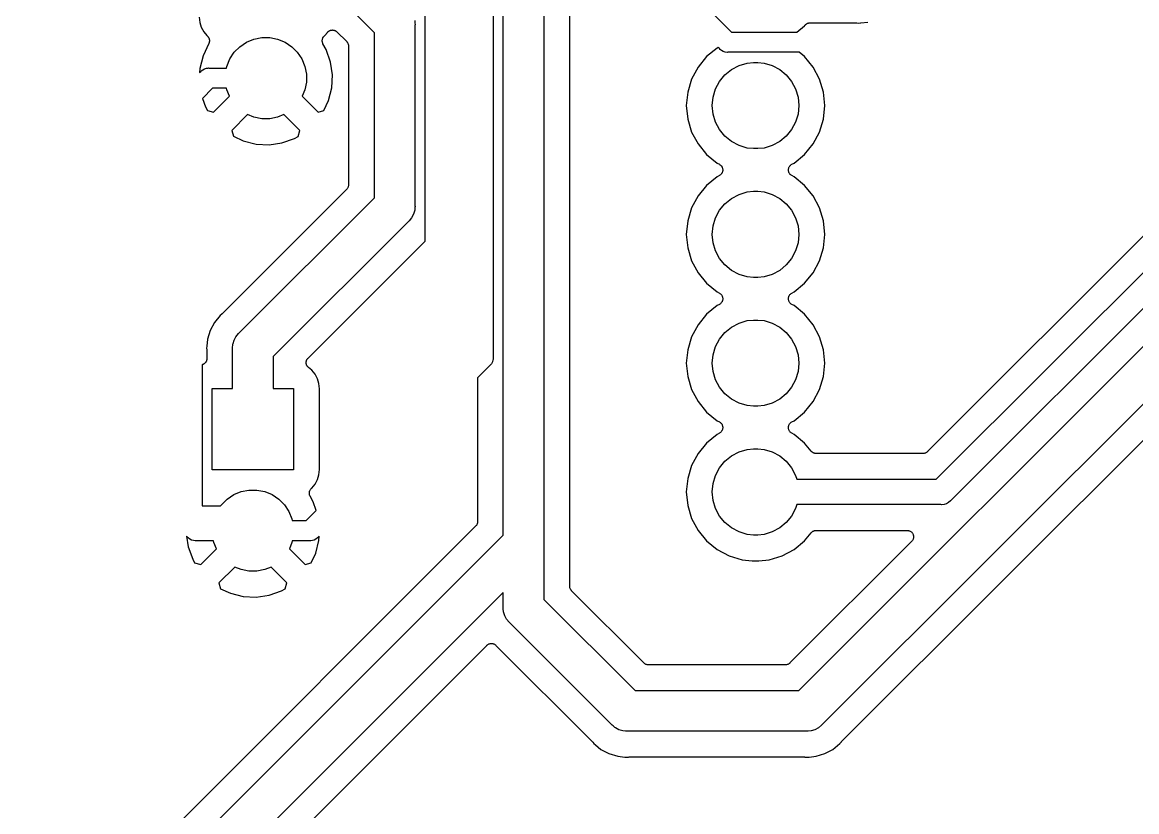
# Model space of a CAD drawing. Extents: x 77 to 164, y -183 to -59.
# Drawn here: x 108.74 to 130.7, y -118.07 to -102.5 of the extents above; entities that cross this region are included whole.
import ezdxf

# ---------------------------------------------------------------- set-up
doc = ezdxf.new("R2010")
doc.units = 0
doc.header["$MEASUREMENT"] = 0
doc.layers.add('BLACK', color=7, linetype='CONTINUOUS')

msp = doc.modelspace()

# ---------------------------------------------------------------- linework, layer by layer
at = {"layer": 'BLACK', "linetype": 'CONTINUOUS'}
for p, q in [((118.018, -95.7635), (118.018, -109.11)), ((118.218, -112.61), (118.218, -100.35)), ((119.018, -100.496), (119.018, -112.756)), ((119.526, -112.725), (119.526, -100.759)), ((116.678, -106.812), (116.678, -101.856)), ((115.678, -102.706), (114.972, -102)), ((122.14, -102.117), (122.713, -102.69)), ((112.227, -102.394), (112.237, -102.5)), ((112.237, -102.5), (112.266, -102.595)), ((116.472, -102.462), (116.477, -102.513)), ((116.477, -102.513), (116.48, -102.54)), ((116.48, -102.54), (116.478, -102.56)), ((116.478, -102.56), (116.478, -106.108)), ((124.155, -102.565), (124.163, -102.554)), ((124.163, -102.554), (124.165, -102.553)), ((124.165, -102.553), (124.169, -102.549)), ((124.169, -102.549), (124.172, -102.545)), ((124.172, -102.545), (124.177, -102.541)), ((124.177, -102.541), (124.182, -102.536)), ((124.182, -102.536), (124.187, -102.533)), ((124.187, -102.533), (124.191, -102.529)), ((124.191, -102.529), (124.197, -102.526)), ((124.197, -102.526), (124.203, -102.522)), ((124.203, -102.522), (124.208, -102.52)), ((124.208, -102.52), (124.213, -102.518)), ((124.213, -102.518), (124.22, -102.516)), ((124.22, -102.516), (124.226, -102.513)), ((124.226, -102.513), (124.232, -102.512)), ((124.232, -102.512), (124.237, -102.51)), ((124.237, -102.51), (124.244, -102.51)), ((124.244, -102.51), (124.251, -102.508)), ((124.251, -102.508), (124.256, -102.509)), ((124.256, -102.509), (124.262, -102.508)), ((124.262, -102.508), (125.171, -102.508)), ((125.171, -102.508), (125.173, -102.508)), ((125.173, -102.508), (125.178, -102.509)), ((125.178, -102.509), (125.184, -102.509)), ((125.184, -102.509), (125.222, -102.512)), ((125.222, -102.512), (125.26, -102.509)), ((125.26, -102.509), (125.261, -102.509)), ((125.261, -102.509), (125.4, -102.495)), ((112.266, -102.595), (112.314, -102.684)), ((112.314, -102.684), (112.377, -102.761)), ((112.377, -102.761), (112.38, -102.764)), ((112.38, -102.764), (112.382, -102.765)), ((112.382, -102.765), (112.388, -102.771)), ((112.388, -102.771), (112.394, -102.777)), ((112.394, -102.777), (112.396, -102.78)), ((114.679, -102.78), (114.687, -102.772)), ((114.687, -102.772), (114.696, -102.764)), ((114.696, -102.764), (114.699, -102.761)), ((114.699, -102.761), (114.752, -102.696)), ((114.752, -102.696), (114.754, -102.694)), ((114.754, -102.694), (114.758, -102.69)), ((114.758, -102.69), (114.761, -102.686)), ((114.761, -102.686), (114.767, -102.682)), ((114.767, -102.682), (114.771, -102.677)), ((114.771, -102.677), (114.776, -102.674)), ((114.776, -102.674), (114.781, -102.67)), ((114.781, -102.67), (114.787, -102.667)), ((114.787, -102.667), (114.792, -102.664)), ((114.792, -102.664), (114.798, -102.661)), ((114.798, -102.661), (114.803, -102.659)), ((114.803, -102.659), (114.809, -102.657)), ((114.809, -102.657), (114.815, -102.654)), ((114.815, -102.654), (114.821, -102.653)), ((114.821, -102.653), (114.826, -102.652)), ((114.826, -102.652), (114.833, -102.651)), ((114.833, -102.651), (114.839, -102.65)), ((114.839, -102.65), (114.845, -102.65)), ((114.845, -102.65), (114.851, -102.649)), ((114.851, -102.649), (114.858, -102.65)), ((114.858, -102.65), (114.864, -102.65)), ((114.864, -102.65), (114.87, -102.651)), ((114.87, -102.651), (114.876, -102.652)), ((114.876, -102.652), (114.882, -102.654)), ((114.882, -102.654), (114.889, -102.655)), ((114.889, -102.655), (114.894, -102.657)), ((114.894, -102.657), (114.899, -102.659)), ((114.899, -102.659), (114.905, -102.662)), ((114.905, -102.662), (114.911, -102.665)), ((114.911, -102.665), (114.916, -102.668)), ((114.916, -102.668), (114.921, -102.671)), ((114.921, -102.671), (114.926, -102.675)), ((114.926, -102.675), (114.932, -102.679)), ((114.932, -102.679), (114.936, -102.683)), ((114.936, -102.683), (114.94, -102.687)), ((114.94, -102.687), (115.133, -102.879)), ((115.678, -105.962), (115.678, -102.706)), ((122.713, -102.69), (124.002, -102.69)), ((124.002, -102.69), (124.155, -102.565)), ((112.415, -102.916), (112.301, -103.157)), ((112.396, -102.78), (112.399, -102.783)), ((112.399, -102.783), (112.404, -102.79)), ((112.404, -102.79), (112.409, -102.797)), ((112.409, -102.797), (112.411, -102.8)), ((112.411, -102.8), (112.412, -102.803)), ((112.412, -102.803), (112.416, -102.811)), ((112.418, -102.908), (112.415, -102.916)), ((112.416, -102.811), (112.419, -102.819)), ((112.421, -102.9), (112.418, -102.908)), ((112.419, -102.819), (112.42, -102.823)), ((112.42, -102.823), (112.422, -102.826)), ((112.422, -102.896), (112.421, -102.9)), ((112.422, -102.826), (112.423, -102.835)), ((112.423, -102.893), (112.422, -102.896)), ((112.423, -102.835), (112.425, -102.844)), ((112.424, -102.884), (112.423, -102.893)), ((112.426, -102.875), (112.424, -102.884)), ((112.425, -102.844), (112.426, -102.847)), ((112.426, -102.847), (112.426, -102.851)), ((112.426, -102.851), (112.426, -102.859)), ((112.426, -102.859), (112.427, -102.868)), ((112.427, -102.868), (112.426, -102.872)), ((112.426, -102.872), (112.426, -102.875)), ((112.917, -103.09), (113.028, -102.979)), ((113.028, -102.979), (113.159, -102.891)), ((113.159, -102.891), (113.305, -102.831)), ((113.305, -102.831), (113.459, -102.8)), ((113.459, -102.8), (113.617, -102.8)), ((113.617, -102.8), (113.771, -102.831)), ((113.771, -102.831), (113.917, -102.891)), ((113.917, -102.891), (114.048, -102.979)), ((114.048, -102.979), (114.159, -103.09)), ((114.65, -102.848), (114.653, -102.836)), ((114.65, -102.849), (114.65, -102.848)), ((114.65, -102.848), (114.65, -102.848)), ((114.65, -102.861), (114.65, -102.849)), ((114.65, -102.873), (114.65, -102.861)), ((114.65, -102.874), (114.65, -102.873)), ((114.65, -102.873), (114.65, -102.873)), ((114.652, -102.885), (114.65, -102.874)), ((114.654, -102.897), (114.652, -102.885)), ((114.653, -102.836), (114.655, -102.825)), ((114.655, -102.897), (114.654, -102.897)), ((114.655, -102.824), (114.66, -102.813)), ((114.655, -102.825), (114.655, -102.824)), ((114.655, -102.824), (114.655, -102.824)), ((114.655, -102.898), (114.655, -102.897)), ((114.659, -102.909), (114.655, -102.898)), ((114.664, -102.92), (114.659, -102.909)), ((114.66, -102.813), (114.664, -102.802)), ((114.664, -102.802), (114.665, -102.801)), ((114.664, -102.921), (114.664, -102.92)), ((114.664, -102.922), (114.664, -102.921)), ((114.664, -102.921), (114.664, -102.921)), ((114.664, -102.921), (114.664, -102.921)), ((114.725, -103.035), (114.664, -102.922)), ((114.665, -102.801), (114.672, -102.791)), ((114.665, -102.801), (114.665, -102.801)), ((114.672, -102.791), (114.678, -102.781)), ((114.678, -102.781), (114.679, -102.781)), ((114.679, -102.781), (114.679, -102.78)), ((115.133, -102.879), (115.133, -102.879)), ((115.133, -102.879), (115.133, -102.879)), ((115.133, -102.879), (115.133, -102.879)), ((115.133, -102.879), (115.134, -102.88)), ((115.134, -102.88), (115.141, -102.889)), ((115.141, -102.889), (115.149, -102.898)), ((115.149, -102.898), (115.149, -102.899)), ((115.149, -102.899), (115.15, -102.9)), ((115.15, -102.9), (115.155, -102.91)), ((115.155, -102.91), (115.16, -102.92)), ((115.16, -102.92), (115.161, -102.921)), ((115.161, -102.921), (115.161, -102.922)), ((115.161, -102.922), (115.164, -102.933)), ((115.164, -102.933), (115.168, -102.944)), ((115.168, -102.944), (115.168, -102.945)), ((115.168, -102.945), (115.168, -102.945)), ((115.168, -102.945), (115.169, -102.957)), ((115.169, -102.957), (115.17, -102.969)), ((115.17, -102.969), (115.17, -105.699)), ((122.452, -102.995), (122.432, -103.005)), ((122.482, -103.024), (122.452, -102.995)), ((112.301, -103.157), (112.238, -103.407)), ((112.829, -103.221), (112.917, -103.09)), ((114.159, -103.09), (114.247, -103.221)), ((114.813, -103.281), (114.725, -103.035)), ((122.225, -103.175), (122.055, -103.382)), ((122.432, -103.005), (122.225, -103.175)), ((122.488, -103.032), (122.482, -103.024)), ((122.496, -103.038), (122.488, -103.032)), ((122.518, -103.057), (122.496, -103.038)), ((122.496, -103.038), (122.496, -103.038)), ((122.553, -103.076), (122.518, -103.057)), ((122.591, -103.087), (122.553, -103.076)), ((122.63, -103.091), (122.591, -103.087)), ((122.64, -103.09), (122.63, -103.091)), ((124.051, -103.09), (122.64, -103.09)), ((124.155, -103.175), (124.051, -103.09)), ((124.325, -103.382), (124.155, -103.175)), ((112.238, -103.407), (112.234, -103.49)), ((112.265, -103.458), (112.295, -103.433)), ((112.295, -103.433), (112.33, -103.414)), ((112.33, -103.414), (112.331, -103.414)), ((112.331, -103.414), (112.367, -103.403)), ((112.367, -103.403), (112.371, -103.403)), ((112.371, -103.403), (112.397, -103.4)), ((112.397, -103.4), (112.407, -103.399)), ((112.397, -103.4), (112.397, -103.4)), ((112.407, -103.399), (112.416, -103.4)), ((112.416, -103.4), (112.762, -103.4)), ((112.762, -103.4), (112.769, -103.367)), ((112.769, -103.367), (112.829, -103.221)), ((114.247, -103.221), (114.307, -103.367)), ((114.307, -103.367), (114.338, -103.521)), ((114.851, -103.536), (114.813, -103.281)), ((122.055, -103.382), (121.929, -103.618)), ((122.586, -103.536), (122.715, -103.43)), ((122.715, -103.43), (122.863, -103.351)), ((122.863, -103.351), (123.023, -103.302)), ((123.023, -103.302), (123.148, -103.29)), ((123.148, -103.29), (123.232, -103.29)), ((123.232, -103.29), (123.357, -103.302)), ((123.357, -103.302), (123.517, -103.351)), ((123.517, -103.351), (123.665, -103.43)), ((123.665, -103.43), (123.794, -103.536)), ((124.451, -103.618), (124.325, -103.382)), ((112.234, -103.49), (112.258, -103.466)), ((112.258, -103.466), (112.265, -103.458)), ((114.338, -103.521), (114.338, -103.679)), ((114.838, -103.793), (114.851, -103.536)), ((121.929, -103.618), (121.852, -103.874)), ((122.48, -103.665), (122.586, -103.536)), ((123.794, -103.536), (123.9, -103.665)), ((124.528, -103.874), (124.451, -103.618)), ((112.489, -103.8), (112.291, -103.998)), ((112.762, -103.8), (112.489, -103.8)), ((112.769, -103.833), (112.762, -103.8)), ((112.82, -103.958), (112.769, -103.833)), ((114.307, -103.833), (114.256, -103.958)), ((114.338, -103.679), (114.307, -103.833)), ((114.775, -104.043), (114.838, -103.793)), ((121.852, -103.874), (121.825, -104.14)), ((122.352, -103.973), (122.401, -103.813)), ((122.401, -103.813), (122.48, -103.665)), ((123.9, -103.665), (123.979, -103.813)), ((123.979, -103.813), (124.028, -103.973)), ((124.555, -104.14), (124.528, -103.874)), ((112.291, -103.998), (112.351, -104.165)), ((112.509, -104.27), (112.82, -103.958)), ((114.256, -103.958), (114.567, -104.27)), ((114.684, -104.236), (114.775, -104.043)), ((122.336, -104.14), (122.352, -103.973)), ((124.028, -103.973), (124.044, -104.14)), ((112.351, -104.165), (112.388, -104.235)), ((112.388, -104.235), (112.509, -104.27)), ((114.567, -104.27), (114.684, -104.236)), ((121.825, -104.14), (121.852, -104.406)), ((122.352, -104.307), (122.336, -104.14)), ((122.401, -104.467), (122.352, -104.307)), ((124.028, -104.307), (123.979, -104.467)), ((124.044, -104.14), (124.028, -104.307)), ((124.528, -104.406), (124.555, -104.14)), ((113.18, -104.318), (112.868, -104.629)), ((113.305, -104.369), (113.18, -104.318)), ((113.459, -104.4), (113.305, -104.369)), ((113.617, -104.4), (113.459, -104.4)), ((113.771, -104.369), (113.617, -104.4)), ((113.896, -104.318), (113.771, -104.369)), ((114.208, -104.629), (113.896, -104.318)), ((121.852, -104.406), (121.929, -104.662)), ((122.48, -104.615), (122.401, -104.467)), ((123.979, -104.467), (123.9, -104.615)), ((124.451, -104.662), (124.528, -104.406)), ((112.868, -104.629), (112.902, -104.746)), ((112.902, -104.746), (113.095, -104.837)), ((114.103, -104.787), (114.173, -104.75)), ((114.173, -104.75), (114.208, -104.629)), ((121.929, -104.662), (122.055, -104.898)), ((122.586, -104.744), (122.48, -104.615)), ((122.715, -104.85), (122.586, -104.744)), ((123.794, -104.744), (123.665, -104.85)), ((123.9, -104.615), (123.794, -104.744)), ((124.325, -104.898), (124.451, -104.662)), ((113.095, -104.837), (113.345, -104.9)), ((113.345, -104.9), (113.602, -104.913)), ((113.602, -104.913), (113.857, -104.875)), ((113.857, -104.875), (114.103, -104.787)), ((122.055, -104.898), (122.225, -105.105)), ((122.863, -104.929), (122.715, -104.85)), ((123.023, -104.978), (122.863, -104.929)), ((123.517, -104.929), (123.357, -104.978)), ((123.665, -104.85), (123.517, -104.929)), ((124.155, -105.105), (124.325, -104.898)), ((122.225, -105.105), (122.432, -105.275)), ((123.148, -104.99), (123.023, -104.978)), ((123.232, -104.99), (123.148, -104.99)), ((123.357, -104.978), (123.232, -104.99)), ((123.948, -105.275), (124.155, -105.105)), ((122.432, -105.275), (122.476, -105.298)), ((122.476, -105.298), (122.477, -105.299)), ((122.477, -105.299), (122.477, -105.299)), ((122.477, -105.299), (122.477, -105.299)), ((122.477, -105.299), (122.477, -105.299)), ((122.477, -105.299), (122.487, -105.306)), ((122.487, -105.306), (122.497, -105.313)), ((122.497, -105.313), (122.497, -105.313)), ((122.497, -105.313), (122.498, -105.313)), ((122.498, -105.313), (122.506, -105.322)), ((122.506, -105.322), (122.515, -105.33)), ((122.515, -105.33), (122.515, -105.33)), ((122.515, -105.33), (122.515, -105.331)), ((122.515, -105.331), (122.521, -105.341)), ((122.521, -105.341), (122.528, -105.351)), ((122.528, -105.351), (122.528, -105.351)), ((122.528, -105.351), (122.528, -105.351)), ((122.528, -105.351), (122.533, -105.363)), ((122.533, -105.363), (122.538, -105.374)), ((122.538, -105.374), (122.538, -105.374)), ((122.538, -105.374), (122.538, -105.374)), ((122.538, -105.374), (122.54, -105.386)), ((122.54, -105.386), (122.542, -105.398)), ((122.542, -105.398), (122.542, -105.398)), ((122.542, -105.398), (122.542, -105.399)), ((122.542, -105.399), (122.542, -105.411)), ((122.542, -105.411), (122.542, -105.423)), ((123.838, -105.396), (123.84, -105.385)), ((123.838, -105.397), (123.838, -105.396)), ((123.838, -105.409), (123.838, -105.397)), ((123.838, -105.397), (123.838, -105.397)), ((123.838, -105.421), (123.838, -105.409)), ((123.84, -105.385), (123.843, -105.373)), ((123.843, -105.372), (123.848, -105.361)), ((123.843, -105.373), (123.843, -105.372)), ((123.843, -105.372), (123.843, -105.372)), ((123.848, -105.361), (123.852, -105.35)), ((123.852, -105.35), (123.853, -105.35)), ((123.853, -105.349), (123.859, -105.339)), ((123.853, -105.35), (123.853, -105.349)), ((123.859, -105.339), (123.866, -105.329)), ((123.866, -105.329), (123.866, -105.329)), ((123.866, -105.329), (123.867, -105.329)), ((123.867, -105.329), (123.875, -105.32)), ((123.875, -105.32), (123.884, -105.312)), ((123.884, -105.311), (123.894, -105.305)), ((123.884, -105.312), (123.884, -105.311)), ((123.884, -105.312), (123.884, -105.312)), ((123.894, -105.305), (123.904, -105.298)), ((123.904, -105.298), (123.948, -105.275)), ((122.432, -105.545), (122.225, -105.715)), ((122.476, -105.522), (122.432, -105.545)), ((122.486, -105.515), (122.476, -105.522)), ((122.496, -105.509), (122.486, -105.515)), ((122.505, -105.5), (122.496, -105.508)), ((122.496, -105.508), (122.496, -105.508)), ((122.496, -105.508), (122.496, -105.509)), ((122.513, -105.491), (122.505, -105.5)), ((122.514, -105.491), (122.513, -105.491)), ((122.521, -105.481), (122.514, -105.491)), ((122.514, -105.491), (122.514, -105.491)), ((122.527, -105.471), (122.521, -105.481)), ((122.528, -105.47), (122.527, -105.47)), ((122.527, -105.47), (122.527, -105.471)), ((122.532, -105.459), (122.528, -105.47)), ((122.537, -105.448), (122.532, -105.459)), ((122.54, -105.435), (122.537, -105.447)), ((122.537, -105.447), (122.537, -105.448)), ((122.537, -105.448), (122.537, -105.448)), ((122.542, -105.424), (122.54, -105.435)), ((122.542, -105.423), (122.542, -105.423)), ((122.542, -105.423), (122.542, -105.424)), ((123.838, -105.422), (123.838, -105.421)), ((123.84, -105.434), (123.838, -105.422)), ((123.838, -105.422), (123.838, -105.422)), ((123.842, -105.446), (123.84, -105.434)), ((123.847, -105.457), (123.842, -105.446)), ((123.842, -105.446), (123.842, -105.446)), ((123.842, -105.446), (123.842, -105.446)), ((123.852, -105.469), (123.847, -105.457)), ((123.858, -105.479), (123.852, -105.469)), ((123.852, -105.469), (123.852, -105.469)), ((123.852, -105.469), (123.852, -105.469)), ((123.865, -105.489), (123.858, -105.479)), ((123.865, -105.49), (123.865, -105.489)), ((123.874, -105.498), (123.865, -105.49)), ((123.865, -105.49), (123.865, -105.49)), ((123.882, -105.507), (123.874, -105.498)), ((123.883, -105.507), (123.882, -105.507)), ((123.893, -105.514), (123.883, -105.507)), ((123.883, -105.507), (123.883, -105.507)), ((123.903, -105.521), (123.893, -105.514)), ((123.904, -105.522), (123.903, -105.521)), ((123.903, -105.521), (123.903, -105.521)), ((123.903, -105.521), (123.903, -105.521)), ((123.903, -105.521), (123.903, -105.521)), ((123.948, -105.545), (123.904, -105.522)), ((124.155, -105.715), (123.948, -105.545)), ((115.133, -105.789), (112.678, -108.244)), ((115.14, -105.78), (115.133, -105.789)), ((115.148, -105.771), (115.14, -105.78)), ((115.149, -105.77), (115.148, -105.77)), ((115.148, -105.77), (115.148, -105.771)), ((115.154, -105.76), (115.149, -105.77)), ((115.16, -105.749), (115.154, -105.76)), ((115.164, -105.737), (115.16, -105.748)), ((115.16, -105.748), (115.16, -105.749)), ((115.16, -105.749), (115.16, -105.749)), ((115.167, -105.726), (115.164, -105.737)), ((115.169, -105.713), (115.167, -105.724)), ((115.167, -105.724), (115.167, -105.725)), ((115.167, -105.725), (115.167, -105.726)), ((115.17, -105.701), (115.169, -105.713)), ((115.17, -105.699), (115.17, -105.7)), ((115.17, -105.7), (115.17, -105.7)), ((115.17, -105.7), (115.17, -105.7)), ((115.17, -105.7), (115.17, -105.701)), ((122.225, -105.715), (122.055, -105.922)), ((122.863, -105.891), (123.023, -105.842)), ((123.023, -105.842), (123.148, -105.83)), ((123.148, -105.83), (123.232, -105.83)), ((123.232, -105.83), (123.357, -105.842)), ((123.357, -105.842), (123.517, -105.891)), ((124.325, -105.922), (124.155, -105.715)), ((113.015, -108.625), (115.678, -105.962)), ((122.055, -105.922), (121.929, -106.158)), ((122.586, -106.076), (122.715, -105.97)), ((122.715, -105.97), (122.863, -105.891)), ((123.517, -105.891), (123.665, -105.97)), ((123.665, -105.97), (123.794, -106.076)), ((124.451, -106.158), (124.325, -105.922)), ((116.449, -106.282), (116.412, -106.351)), ((116.472, -106.206), (116.449, -106.282)), ((116.478, -106.148), (116.472, -106.206)), ((116.478, -106.108), (116.48, -106.128)), ((116.48, -106.128), (116.478, -106.148)), ((121.929, -106.158), (121.852, -106.414)), ((122.401, -106.353), (122.48, -106.205)), ((122.48, -106.205), (122.586, -106.076)), ((123.794, -106.076), (123.9, -106.205)), ((123.9, -106.205), (123.979, -106.353)), ((124.528, -106.414), (124.451, -106.158)), ((116.347, -106.425), (113.684, -109.088)), ((116.362, -106.412), (116.347, -106.425)), ((116.412, -106.351), (116.362, -106.412)), ((121.852, -106.414), (121.825, -106.68)), ((122.336, -106.68), (122.352, -106.513)), ((122.352, -106.513), (122.401, -106.353)), ((123.979, -106.353), (124.028, -106.513)), ((124.028, -106.513), (124.044, -106.68)), ((124.555, -106.68), (124.528, -106.414)), ((131.032, -106.51), (126.577, -110.965)), ((121.825, -106.68), (121.852, -106.946)), ((122.352, -106.847), (122.336, -106.68)), ((124.044, -106.68), (124.028, -106.847)), ((124.528, -106.946), (124.555, -106.68)), ((114.371, -109.12), (116.678, -106.812)), ((121.852, -106.946), (121.929, -107.202)), ((122.401, -107.007), (122.352, -106.847)), ((124.028, -106.847), (123.979, -107.007)), ((124.451, -107.202), (124.528, -106.946)), ((126.75, -111.51), (131.374, -106.887)), ((122.48, -107.155), (122.401, -107.007)), ((122.586, -107.284), (122.48, -107.155)), ((123.9, -107.155), (123.794, -107.284)), ((123.979, -107.007), (123.9, -107.155)), ((121.929, -107.202), (122.055, -107.438)), ((122.715, -107.39), (122.586, -107.284)), ((122.863, -107.469), (122.715, -107.39)), ((123.665, -107.39), (123.517, -107.469)), ((123.794, -107.284), (123.665, -107.39)), ((124.325, -107.438), (124.451, -107.202)), ((131.727, -107.24), (127.039, -111.928)), ((122.055, -107.438), (122.225, -107.645)), ((123.023, -107.518), (122.863, -107.469)), ((123.148, -107.53), (123.023, -107.518)), ((123.232, -107.53), (123.148, -107.53)), ((123.357, -107.518), (123.232, -107.53)), ((123.517, -107.469), (123.357, -107.518)), ((124.155, -107.645), (124.325, -107.438)), ((122.225, -107.645), (122.432, -107.815)), ((122.432, -107.815), (122.476, -107.838)), ((123.904, -107.838), (123.948, -107.815)), ((123.948, -107.815), (124.155, -107.645)), ((122.476, -107.838), (122.477, -107.839)), ((122.477, -107.839), (122.477, -107.839)), ((122.477, -107.839), (122.477, -107.839)), ((122.477, -107.839), (122.477, -107.839)), ((122.477, -107.839), (122.487, -107.846)), ((122.496, -108.049), (122.486, -108.055)), ((122.487, -107.846), (122.497, -107.853)), ((122.505, -108.04), (122.496, -108.048)), ((122.496, -108.048), (122.496, -108.048)), ((122.496, -108.048), (122.496, -108.049)), ((122.497, -107.853), (122.497, -107.853)), ((122.497, -107.853), (122.498, -107.853)), ((122.498, -107.853), (122.506, -107.862)), ((122.513, -108.031), (122.505, -108.04)), ((122.506, -107.862), (122.515, -107.87)), ((122.514, -108.031), (122.513, -108.031)), ((122.521, -108.021), (122.514, -108.031)), ((122.514, -108.031), (122.514, -108.031)), ((122.515, -107.87), (122.515, -107.87)), ((122.515, -107.87), (122.515, -107.871)), ((122.515, -107.871), (122.522, -107.881)), ((122.527, -108.011), (122.521, -108.021)), ((122.522, -107.881), (122.528, -107.891)), ((122.528, -108.01), (122.527, -108.01)), ((122.527, -108.01), (122.527, -108.011)), ((122.528, -107.891), (122.528, -107.891)), ((122.528, -107.891), (122.528, -107.891)), ((122.528, -107.891), (122.533, -107.903)), ((122.532, -107.999), (122.528, -108.01)), ((122.537, -107.988), (122.532, -107.999)), ((122.533, -107.903), (122.538, -107.914)), ((122.54, -107.975), (122.537, -107.987)), ((122.537, -107.987), (122.537, -107.988)), ((122.537, -107.988), (122.537, -107.988)), ((122.538, -107.914), (122.538, -107.914)), ((122.538, -107.914), (122.538, -107.914)), ((122.538, -107.914), (122.54, -107.926)), ((122.54, -107.926), (122.542, -107.938)), ((122.542, -107.964), (122.54, -107.975)), ((122.542, -107.938), (122.542, -107.938)), ((122.542, -107.938), (122.542, -107.939)), ((122.542, -107.939), (122.542, -107.951)), ((122.542, -107.951), (122.542, -107.963)), ((122.542, -107.963), (122.542, -107.963)), ((122.542, -107.963), (122.542, -107.964)), ((123.838, -107.936), (123.84, -107.925)), ((123.838, -107.937), (123.838, -107.936)), ((123.838, -107.949), (123.838, -107.937)), ((123.838, -107.937), (123.838, -107.937)), ((123.838, -107.961), (123.838, -107.949)), ((123.838, -107.962), (123.838, -107.961)), ((123.84, -107.974), (123.838, -107.962)), ((123.838, -107.962), (123.838, -107.962)), ((123.84, -107.925), (123.843, -107.913)), ((123.842, -107.986), (123.84, -107.974)), ((123.847, -107.997), (123.842, -107.986)), ((123.842, -107.986), (123.842, -107.986)), ((123.842, -107.986), (123.842, -107.986)), ((123.843, -107.912), (123.848, -107.901)), ((123.843, -107.913), (123.843, -107.912)), ((123.843, -107.912), (123.843, -107.912)), ((123.852, -108.009), (123.847, -107.997)), ((123.848, -107.901), (123.852, -107.89)), ((123.852, -107.89), (123.853, -107.89)), ((123.858, -108.019), (123.852, -108.009)), ((123.852, -108.009), (123.852, -108.009)), ((123.852, -108.009), (123.852, -108.009)), ((123.853, -107.889), (123.859, -107.879)), ((123.853, -107.89), (123.853, -107.889)), ((123.865, -108.029), (123.858, -108.019)), ((123.859, -107.879), (123.866, -107.869)), ((123.865, -108.03), (123.865, -108.029)), ((123.874, -108.038), (123.865, -108.03)), ((123.865, -108.03), (123.865, -108.03)), ((123.866, -107.869), (123.866, -107.869)), ((123.866, -107.869), (123.867, -107.869)), ((123.867, -107.869), (123.875, -107.86)), ((123.882, -108.047), (123.874, -108.038)), ((123.875, -107.86), (123.884, -107.852)), ((123.883, -108.047), (123.882, -108.047)), ((123.893, -108.054), (123.883, -108.047)), ((123.883, -108.047), (123.883, -108.047)), ((123.884, -107.851), (123.894, -107.845)), ((123.884, -107.852), (123.884, -107.851)), ((123.884, -107.852), (123.884, -107.852)), ((123.894, -107.845), (123.904, -107.838)), ((112.669, -108.252), (112.639, -108.277)), ((112.672, -108.249), (112.669, -108.252)), ((112.677, -108.245), (112.672, -108.249)), ((112.678, -108.244), (112.677, -108.245)), ((122.225, -108.255), (122.055, -108.462)), ((122.432, -108.085), (122.225, -108.255)), ((122.476, -108.062), (122.432, -108.085)), ((122.486, -108.055), (122.476, -108.062)), ((123.903, -108.061), (123.893, -108.054)), ((123.904, -108.062), (123.903, -108.061)), ((123.903, -108.061), (123.903, -108.061)), ((123.903, -108.061), (123.903, -108.061)), ((123.903, -108.061), (123.903, -108.061)), ((123.948, -108.085), (123.904, -108.062)), ((124.155, -108.255), (123.948, -108.085)), ((124.325, -108.462), (124.155, -108.255)), ((112.525, -108.415), (112.441, -108.573)), ((112.639, -108.277), (112.525, -108.415)), ((122.055, -108.462), (121.929, -108.698)), ((122.715, -108.51), (122.863, -108.431)), ((122.863, -108.431), (123.023, -108.382)), ((123.023, -108.382), (123.148, -108.37)), ((123.148, -108.37), (123.232, -108.37)), ((123.232, -108.37), (123.357, -108.382)), ((123.357, -108.382), (123.517, -108.431)), ((123.517, -108.431), (123.665, -108.51)), ((124.04, -115.678), (131.441, -108.277)), ((124.451, -108.698), (124.325, -108.462)), ((112.441, -108.573), (112.389, -108.744)), ((112.913, -108.768), (112.95, -108.699)), ((112.95, -108.699), (113, -108.638)), ((113, -108.638), (113.015, -108.625)), ((121.929, -108.698), (121.852, -108.954)), ((122.48, -108.745), (122.586, -108.616)), ((122.586, -108.616), (122.715, -108.51)), ((123.665, -108.51), (123.794, -108.616)), ((123.794, -108.616), (123.9, -108.745)), ((124.528, -108.954), (124.451, -108.698)), ((112.375, -108.884), (112.372, -108.922)), ((112.372, -108.922), (112.375, -108.96)), ((112.389, -108.744), (112.375, -108.884)), ((112.375, -108.884), (112.375, -108.884)), ((112.882, -108.922), (112.89, -108.844)), ((112.884, -108.942), (112.882, -108.922)), ((112.89, -108.844), (112.893, -108.832)), ((112.893, -108.832), (112.913, -108.768)), ((122.352, -109.053), (122.401, -108.893)), ((122.401, -108.893), (122.48, -108.745)), ((123.9, -108.745), (123.979, -108.893)), ((123.979, -108.893), (124.028, -109.053)), ((112.375, -109.143), (112.374, -109.149)), ((112.375, -108.96), (112.376, -108.962)), ((112.376, -108.962), (112.375, -108.968)), ((112.375, -108.968), (112.376, -108.973)), ((112.376, -109.131), (112.375, -109.137)), ((112.375, -109.137), (112.375, -109.143)), ((112.376, -108.973), (112.376, -109.13)), ((112.376, -109.13), (112.376, -109.131)), ((112.884, -109.722), (112.884, -108.942)), ((113.684, -109.088), (113.684, -109.722)), ((114.349, -109.149), (114.352, -109.144)), ((114.352, -109.144), (114.355, -109.139)), ((114.355, -109.139), (114.359, -109.134)), ((114.359, -109.134), (114.363, -109.128)), ((114.363, -109.128), (114.367, -109.124)), ((114.367, -109.124), (114.371, -109.12)), ((118.018, -109.129), (118.016, -109.149)), ((118.018, -109.11), (118.019, -109.119)), ((118.019, -109.119), (118.018, -109.129)), ((118.018, -109.129), (118.018, -109.129)), ((121.852, -108.954), (121.825, -109.22)), ((122.336, -109.22), (122.352, -109.053)), ((124.028, -109.053), (124.044, -109.22)), ((131.904, -108.946), (124.503, -116.347)), ((124.555, -109.22), (124.528, -108.954)), ((112.291, -109.249), (112.284, -109.253)), ((112.284, -109.253), (112.284, -112.036)), ((112.297, -109.247), (112.291, -109.249)), ((112.303, -109.244), (112.297, -109.247)), ((112.309, -109.242), (112.303, -109.244)), ((112.313, -109.239), (112.309, -109.242)), ((112.319, -109.236), (112.313, -109.239)), ((112.324, -109.232), (112.319, -109.236)), ((112.329, -109.228), (112.324, -109.232)), ((112.333, -109.224), (112.329, -109.228)), ((112.338, -109.22), (112.333, -109.224)), ((112.342, -109.215), (112.338, -109.22)), ((112.347, -109.211), (112.342, -109.215)), ((112.35, -109.206), (112.347, -109.211)), ((112.354, -109.201), (112.35, -109.206)), ((112.357, -109.196), (112.354, -109.201)), ((112.361, -109.19), (112.357, -109.196)), ((112.363, -109.185), (112.361, -109.19)), ((112.366, -109.18), (112.363, -109.185)), ((112.368, -109.173), (112.366, -109.18)), ((112.37, -109.167), (112.368, -109.173)), ((112.372, -109.162), (112.37, -109.167)), ((112.373, -109.156), (112.372, -109.162)), ((112.374, -109.149), (112.373, -109.156)), ((114.333, -109.209), (114.334, -109.202)), ((114.334, -109.215), (114.333, -109.209)), ((114.334, -109.196), (114.335, -109.19)), ((114.334, -109.202), (114.334, -109.196)), ((114.334, -109.221), (114.334, -109.215)), ((114.335, -109.227), (114.334, -109.221)), ((114.335, -109.19), (114.336, -109.184)), ((114.336, -109.234), (114.335, -109.227)), ((114.336, -109.184), (114.338, -109.178)), ((114.337, -109.239), (114.336, -109.234)), ((114.338, -109.245), (114.337, -109.239)), ((114.338, -109.178), (114.339, -109.171)), ((114.341, -109.251), (114.338, -109.245)), ((114.339, -109.171), (114.341, -109.166)), ((114.341, -109.166), (114.343, -109.161)), ((114.343, -109.257), (114.341, -109.251)), ((114.343, -109.161), (114.346, -109.155)), ((114.345, -109.262), (114.343, -109.257)), ((114.348, -109.268), (114.345, -109.262)), ((114.346, -109.155), (114.349, -109.149)), ((114.351, -109.273), (114.348, -109.268)), ((114.354, -109.279), (114.351, -109.273)), ((114.358, -109.284), (114.354, -109.279)), ((114.361, -109.289), (114.358, -109.284)), ((114.366, -109.293), (114.361, -109.289)), ((114.37, -109.299), (114.366, -109.293)), ((114.374, -109.302), (114.37, -109.299)), ((114.378, -109.306), (114.374, -109.302)), ((114.38, -109.308), (114.378, -109.306)), ((114.445, -109.361), (114.38, -109.308)), ((114.508, -109.438), (114.445, -109.361)), ((117.952, -109.268), (117.71, -109.51)), ((117.96, -109.261), (117.952, -109.268)), ((117.985, -109.231), (117.96, -109.261)), ((118.004, -109.196), (117.985, -109.231)), ((118.006, -109.19), (118.004, -109.196)), ((118.015, -109.159), (118.006, -109.19)), ((118.016, -109.149), (118.015, -109.159)), ((121.825, -109.22), (121.852, -109.486)), ((122.352, -109.387), (122.336, -109.22)), ((124.044, -109.22), (124.028, -109.387)), ((124.528, -109.486), (124.555, -109.22)), ((114.556, -109.527), (114.508, -109.438)), ((114.585, -109.622), (114.556, -109.527)), ((117.71, -109.51), (117.71, -112.347)), ((121.852, -109.486), (121.929, -109.742)), ((122.401, -109.547), (122.352, -109.387)), ((122.48, -109.695), (122.401, -109.547)), ((123.979, -109.547), (123.9, -109.695)), ((124.028, -109.387), (123.979, -109.547)), ((124.451, -109.742), (124.528, -109.486)), ((112.484, -111.322), (112.484, -109.722)), ((112.484, -109.722), (112.884, -109.722)), ((113.684, -109.722), (114.084, -109.722)), ((114.084, -109.722), (114.084, -111.322)), ((114.595, -109.728), (114.585, -109.622)), ((114.595, -111.316), (114.595, -109.728)), ((121.929, -109.742), (122.055, -109.978)), ((122.586, -109.824), (122.48, -109.695)), ((123.9, -109.695), (123.794, -109.824)), ((124.325, -109.978), (124.451, -109.742)), ((122.055, -109.978), (122.225, -110.185)), ((122.715, -109.93), (122.586, -109.824)), ((122.863, -110.009), (122.715, -109.93)), ((123.023, -110.058), (122.863, -110.009)), ((123.517, -110.009), (123.357, -110.058)), ((123.665, -109.93), (123.517, -110.009)), ((123.794, -109.824), (123.665, -109.93)), ((124.155, -110.185), (124.325, -109.978)), ((122.225, -110.185), (122.432, -110.355)), ((123.148, -110.07), (123.023, -110.058)), ((123.232, -110.07), (123.148, -110.07)), ((123.357, -110.058), (123.232, -110.07)), ((123.948, -110.355), (124.155, -110.185)), ((122.432, -110.355), (122.476, -110.378)), ((122.476, -110.378), (122.477, -110.379)), ((122.477, -110.379), (122.477, -110.379)), ((122.477, -110.379), (122.477, -110.379)), ((122.477, -110.379), (122.477, -110.379)), ((122.477, -110.379), (122.487, -110.386)), ((122.487, -110.386), (122.497, -110.393)), ((122.497, -110.393), (122.497, -110.393)), ((122.497, -110.393), (122.498, -110.393)), ((122.498, -110.393), (122.506, -110.402)), ((122.506, -110.402), (122.515, -110.41)), ((122.515, -110.41), (122.515, -110.41)), ((122.515, -110.41), (122.515, -110.411)), ((122.515, -110.411), (122.522, -110.421)), ((122.522, -110.421), (122.528, -110.431)), ((122.528, -110.431), (122.528, -110.431)), ((122.528, -110.431), (122.528, -110.431)), ((122.528, -110.431), (122.533, -110.443)), ((122.533, -110.443), (122.538, -110.454)), ((122.538, -110.454), (122.538, -110.454)), ((122.538, -110.454), (122.538, -110.454)), ((122.538, -110.454), (122.54, -110.466)), ((122.54, -110.466), (122.542, -110.478)), ((123.838, -110.476), (123.84, -110.465)), ((123.84, -110.465), (123.843, -110.453)), ((123.843, -110.452), (123.848, -110.441)), ((123.843, -110.453), (123.843, -110.452)), ((123.843, -110.452), (123.843, -110.452)), ((123.848, -110.441), (123.852, -110.43)), ((123.852, -110.43), (123.853, -110.43)), ((123.853, -110.429), (123.859, -110.419)), ((123.853, -110.43), (123.853, -110.429)), ((123.859, -110.419), (123.866, -110.409)), ((123.866, -110.409), (123.866, -110.409)), ((123.866, -110.409), (123.867, -110.409)), ((123.867, -110.409), (123.875, -110.4)), ((123.875, -110.4), (123.884, -110.392)), ((123.884, -110.391), (123.894, -110.385)), ((123.884, -110.392), (123.884, -110.391)), ((123.884, -110.392), (123.884, -110.392)), ((123.894, -110.385), (123.904, -110.378)), ((123.904, -110.378), (123.948, -110.355)), ((124.884, -116.684), (131.275, -110.294)), ((122.432, -110.625), (122.225, -110.795)), ((122.476, -110.602), (122.432, -110.625)), ((122.486, -110.595), (122.476, -110.602)), ((122.496, -110.589), (122.486, -110.595)), ((122.505, -110.58), (122.496, -110.588)), ((122.496, -110.588), (122.496, -110.588)), ((122.496, -110.588), (122.496, -110.589)), ((122.513, -110.571), (122.505, -110.58)), ((122.514, -110.571), (122.513, -110.571)), ((122.521, -110.561), (122.514, -110.571)), ((122.514, -110.571), (122.514, -110.571)), ((122.527, -110.551), (122.521, -110.561)), ((122.528, -110.55), (122.527, -110.55)), ((122.527, -110.55), (122.527, -110.551)), ((122.532, -110.539), (122.528, -110.55)), ((122.537, -110.528), (122.532, -110.539)), ((122.54, -110.515), (122.537, -110.527)), ((122.537, -110.527), (122.537, -110.528)), ((122.537, -110.528), (122.537, -110.528)), ((122.542, -110.504), (122.54, -110.515)), ((122.542, -110.478), (122.542, -110.478)), ((122.542, -110.478), (122.542, -110.479)), ((122.542, -110.479), (122.542, -110.491)), ((122.542, -110.491), (122.542, -110.503)), ((122.542, -110.503), (122.542, -110.503)), ((122.542, -110.503), (122.542, -110.504)), ((123.838, -110.477), (123.838, -110.476)), ((123.838, -110.489), (123.838, -110.477)), ((123.838, -110.477), (123.838, -110.477)), ((123.838, -110.501), (123.838, -110.489)), ((123.838, -110.502), (123.838, -110.501)), ((123.84, -110.514), (123.838, -110.502)), ((123.838, -110.502), (123.838, -110.502)), ((123.842, -110.526), (123.84, -110.514)), ((123.847, -110.537), (123.842, -110.526)), ((123.842, -110.526), (123.842, -110.526)), ((123.842, -110.526), (123.842, -110.526)), ((123.852, -110.549), (123.847, -110.537)), ((123.858, -110.559), (123.852, -110.549)), ((123.852, -110.549), (123.852, -110.549)), ((123.852, -110.549), (123.852, -110.549)), ((123.865, -110.569), (123.858, -110.559)), ((123.865, -110.57), (123.865, -110.569)), ((123.874, -110.578), (123.865, -110.57)), ((123.865, -110.57), (123.865, -110.57)), ((123.882, -110.587), (123.874, -110.578)), ((123.883, -110.587), (123.882, -110.587)), ((123.893, -110.594), (123.883, -110.587)), ((123.883, -110.587), (123.883, -110.587)), ((123.903, -110.601), (123.893, -110.594)), ((123.904, -110.602), (123.903, -110.601)), ((123.903, -110.601), (123.903, -110.601)), ((123.903, -110.601), (123.903, -110.601)), ((123.903, -110.601), (123.903, -110.601)), ((123.948, -110.625), (123.904, -110.602)), ((124.155, -110.795), (123.948, -110.625)), ((122.225, -110.795), (122.055, -111.002)), ((124.287, -110.956), (124.155, -110.795)), ((122.055, -111.002), (121.929, -111.238)), ((122.586, -111.156), (122.715, -111.05)), ((122.715, -111.05), (122.863, -110.971)), ((122.863, -110.971), (123.023, -110.922)), ((123.023, -110.922), (123.148, -110.91)), ((123.148, -110.91), (123.232, -110.91)), ((123.232, -110.91), (123.357, -110.922)), ((123.357, -110.922), (123.517, -110.971)), ((123.517, -110.971), (123.665, -111.05)), ((123.665, -111.05), (123.794, -111.156)), ((124.291, -110.96), (124.287, -110.956)), ((124.294, -110.964), (124.291, -110.96)), ((124.299, -110.968), (124.294, -110.964)), ((124.304, -110.973), (124.299, -110.968)), ((124.309, -110.976), (124.304, -110.973)), ((124.313, -110.98), (124.309, -110.976)), ((124.319, -110.983), (124.313, -110.98)), ((124.325, -110.987), (124.319, -110.983)), ((124.33, -110.989), (124.325, -110.987)), ((124.335, -110.992), (124.33, -110.989)), ((124.341, -110.994), (124.335, -110.992)), ((124.348, -110.996), (124.341, -110.994)), ((124.353, -110.998), (124.348, -110.996)), ((124.358, -110.999), (124.353, -110.998)), ((124.365, -111), (124.358, -110.999)), ((124.372, -111.001), (124.365, -111)), ((124.377, -111.001), (124.372, -111.001)), ((124.383, -111.002), (124.377, -111.001)), ((124.385, -111.002), (124.383, -111.002)), ((126.487, -111.002), (124.385, -111.002)), ((126.499, -111.001), (126.487, -111.002)), ((126.511, -111), (126.499, -111.001)), ((126.512, -111), (126.511, -111)), ((126.511, -111), (126.511, -111)), ((126.523, -110.996), (126.512, -111)), ((126.535, -110.993), (126.523, -110.996)), ((126.536, -110.992), (126.535, -110.993)), ((126.535, -110.993), (126.535, -110.993)), ((126.546, -110.987), (126.536, -110.992)), ((126.557, -110.982), (126.546, -110.987)), ((126.558, -110.981), (126.557, -110.981)), ((126.557, -110.981), (126.557, -110.982)), ((126.567, -110.973), (126.558, -110.981)), ((126.576, -110.966), (126.567, -110.973)), ((126.577, -110.965), (126.576, -110.966)), ((126.577, -110.965), (126.577, -110.965)), ((126.577, -110.965), (126.577, -110.965)), ((126.577, -110.965), (126.577, -110.965)), ((114.084, -111.322), (112.484, -111.322)), ((114.585, -111.422), (114.595, -111.316)), ((121.929, -111.238), (121.852, -111.494)), ((122.401, -111.433), (122.48, -111.285)), ((122.48, -111.285), (122.586, -111.156)), ((123.794, -111.156), (123.9, -111.285)), ((123.9, -111.285), (123.979, -111.433)), ((114.508, -111.606), (114.556, -111.517)), ((114.556, -111.517), (114.585, -111.422)), ((121.852, -111.494), (121.825, -111.76)), ((122.352, -111.593), (122.401, -111.433)), ((123.979, -111.433), (124.002, -111.51)), ((124.002, -111.51), (126.75, -111.51)), ((112.905, -111.813), (113.051, -111.753)), ((113.051, -111.753), (113.205, -111.722)), ((113.205, -111.722), (113.363, -111.722)), ((113.363, -111.722), (113.517, -111.753)), ((113.517, -111.753), (113.663, -111.813)), ((114.396, -111.77), (114.399, -111.758)), ((114.396, -111.771), (114.396, -111.77)), ((114.396, -111.77), (114.396, -111.77)), ((114.396, -111.783), (114.396, -111.771)), ((114.396, -111.795), (114.396, -111.783)), ((114.399, -111.758), (114.401, -111.747)), ((114.401, -111.746), (114.406, -111.735)), ((114.401, -111.747), (114.401, -111.746)), ((114.401, -111.746), (114.401, -111.746)), ((114.406, -111.735), (114.41, -111.724)), ((114.41, -111.724), (114.411, -111.723)), ((114.411, -111.723), (114.418, -111.713)), ((114.411, -111.723), (114.411, -111.723)), ((114.418, -111.713), (114.424, -111.703)), ((114.424, -111.703), (114.425, -111.703)), ((114.425, -111.702), (114.433, -111.694)), ((114.425, -111.703), (114.425, -111.702)), ((114.433, -111.694), (114.442, -111.686)), ((114.442, -111.686), (114.445, -111.683)), ((114.445, -111.683), (114.508, -111.606)), ((121.825, -111.76), (121.852, -112.026)), ((122.336, -111.76), (122.352, -111.593)), ((122.352, -111.927), (122.336, -111.76)), ((112.663, -112.012), (112.774, -111.901)), ((112.774, -111.901), (112.905, -111.813)), ((113.663, -111.813), (113.794, -111.901)), ((113.794, -111.901), (113.905, -112.012)), ((114.396, -111.796), (114.396, -111.795)), ((114.396, -111.795), (114.396, -111.795)), ((114.398, -111.807), (114.396, -111.796)), ((114.4, -111.819), (114.398, -111.807)), ((114.401, -111.819), (114.4, -111.819)), ((114.401, -111.82), (114.401, -111.819)), ((114.405, -111.831), (114.401, -111.82)), ((114.41, -111.842), (114.405, -111.831)), ((114.41, -111.843), (114.41, -111.842)), ((114.41, -111.844), (114.41, -111.843)), ((114.41, -111.843), (114.41, -111.843)), ((114.41, -111.843), (114.41, -111.843)), ((114.471, -111.957), (114.41, -111.844)), ((114.531, -112.124), (114.471, -111.957)), ((122.401, -112.087), (122.352, -111.927)), ((126.95, -111.992), (126.908, -112.005)), ((126.994, -111.969), (126.95, -111.992)), ((127.032, -111.938), (126.994, -111.969)), ((127.039, -111.928), (127.032, -111.938)), ((112.284, -112.036), (112.647, -112.036)), ((112.647, -112.036), (112.663, -112.012)), ((113.905, -112.012), (113.993, -112.143)), ((113.993, -112.143), (114.053, -112.289)), ((114.333, -112.322), (114.531, -112.124)), ((121.852, -112.026), (121.929, -112.282)), ((122.48, -112.235), (122.401, -112.087)), ((123.979, -112.087), (123.9, -112.235)), ((124.002, -112.01), (123.979, -112.087)), ((126.842, -112.01), (124.002, -112.01)), ((126.854, -112.011), (126.842, -112.01)), ((126.903, -112.006), (126.854, -112.011)), ((126.908, -112.005), (126.903, -112.006)), ((117.673, -112.437), (108.403, -121.707)), ((114.053, -112.289), (114.06, -112.322)), ((114.06, -112.322), (114.333, -112.322)), ((117.68, -112.428), (117.673, -112.437)), ((117.688, -112.419), (117.68, -112.428)), ((117.689, -112.418), (117.688, -112.418)), ((117.688, -112.418), (117.688, -112.419)), ((117.694, -112.408), (117.689, -112.418)), ((117.7, -112.397), (117.694, -112.408)), ((117.704, -112.385), (117.7, -112.396)), ((117.7, -112.396), (117.7, -112.397)), ((117.7, -112.397), (117.7, -112.397)), ((117.707, -112.374), (117.704, -112.385)), ((117.709, -112.361), (117.707, -112.372)), ((117.707, -112.372), (117.707, -112.373)), ((117.707, -112.373), (117.707, -112.374)), ((117.71, -112.349), (117.709, -112.361)), ((117.71, -112.347), (117.71, -112.348)), ((117.71, -112.348), (117.71, -112.348)), ((117.71, -112.348), (117.71, -112.348)), ((117.71, -112.348), (117.71, -112.349)), ((121.929, -112.282), (122.055, -112.518)), ((122.586, -112.364), (122.48, -112.235)), ((122.715, -112.47), (122.586, -112.364)), ((123.794, -112.364), (123.665, -112.47)), ((123.9, -112.235), (123.794, -112.364)), ((108.74, -122.088), (118.218, -112.61)), ((112.004, -112.656), (111.978, -112.63)), ((111.978, -112.63), (112.009, -112.841)), ((112.011, -112.664), (112.004, -112.656)), ((114.564, -112.656), (114.557, -112.664)), ((114.588, -112.632), (114.564, -112.656)), ((114.584, -112.715), (114.588, -112.632)), ((122.055, -112.518), (122.225, -112.725)), ((122.863, -112.549), (122.715, -112.47)), ((123.023, -112.598), (122.863, -112.549)), ((123.148, -112.61), (123.023, -112.598)), ((123.232, -112.61), (123.148, -112.61)), ((123.357, -112.598), (123.232, -112.61)), ((123.517, -112.549), (123.357, -112.598)), ((123.665, -112.47), (123.517, -112.549)), ((124.155, -112.725), (124.287, -112.564)), ((124.287, -112.564), (124.288, -112.563)), ((124.288, -112.563), (124.292, -112.559)), ((124.292, -112.559), (124.295, -112.555)), ((124.295, -112.555), (124.301, -112.551)), ((124.301, -112.551), (124.305, -112.546)), ((124.305, -112.546), (124.31, -112.543)), ((124.31, -112.543), (124.314, -112.539)), ((124.314, -112.539), (124.321, -112.536)), ((124.321, -112.536), (124.326, -112.532)), ((124.326, -112.532), (124.331, -112.53)), ((124.331, -112.53), (124.336, -112.528)), ((124.336, -112.528), (124.343, -112.526)), ((124.343, -112.526), (124.349, -112.523)), ((124.349, -112.523), (124.355, -112.522)), ((124.355, -112.522), (124.36, -112.52)), ((124.36, -112.52), (124.367, -112.52)), ((124.367, -112.52), (124.374, -112.518)), ((124.374, -112.518), (124.379, -112.519)), ((124.379, -112.519), (124.385, -112.518)), ((124.385, -112.518), (126.175, -112.518)), ((126.175, -112.518), (126.177, -112.518)), ((126.177, -112.518), (126.177, -112.518)), ((126.177, -112.518), (126.177, -112.518)), ((126.177, -112.518), (126.177, -112.518)), ((126.177, -112.518), (126.189, -112.519)), ((126.189, -112.519), (126.201, -112.521)), ((126.201, -112.521), (126.201, -112.521)), ((126.201, -112.521), (126.202, -112.521)), ((126.202, -112.521), (126.213, -112.524)), ((126.213, -112.524), (126.225, -112.528)), ((126.225, -112.528), (126.225, -112.528)), ((126.225, -112.528), (126.225, -112.528)), ((126.225, -112.528), (126.236, -112.534)), ((126.236, -112.534), (126.247, -112.54)), ((126.247, -112.54), (126.247, -112.54)), ((126.247, -112.54), (126.247, -112.54)), ((126.247, -112.54), (126.256, -112.548)), ((126.256, -112.548), (126.266, -112.556)), ((126.266, -112.556), (126.266, -112.556)), ((126.266, -112.556), (126.266, -112.556)), ((126.266, -112.556), (126.274, -112.566)), ((126.274, -112.566), (126.281, -112.575)), ((126.281, -112.575), (126.281, -112.575)), ((126.281, -112.575), (126.282, -112.575)), ((126.282, -112.575), (126.287, -112.586)), ((126.287, -112.586), (126.293, -112.597)), ((126.293, -112.597), (126.293, -112.597)), ((126.293, -112.597), (126.293, -112.597)), ((126.293, -112.597), (126.296, -112.609)), ((126.296, -112.609), (126.3, -112.621)), ((126.3, -112.621), (126.3, -112.621)), ((126.3, -112.621), (126.3, -112.621)), ((126.3, -112.621), (126.301, -112.633)), ((126.301, -112.658), (126.3, -112.67)), ((126.301, -112.633), (126.302, -112.645)), ((126.302, -112.646), (126.301, -112.658)), ((126.302, -112.645), (126.302, -112.646)), ((126.302, -112.646), (126.302, -112.646)), ((112.009, -112.841), (112.097, -113.087)), ((112.041, -112.689), (112.011, -112.664)), ((112.076, -112.708), (112.041, -112.689)), ((112.113, -112.719), (112.076, -112.708)), ((112.143, -112.722), (112.113, -112.719)), ((112.153, -112.723), (112.143, -112.722)), ((112.143, -112.722), (112.143, -112.722)), ((112.162, -112.722), (112.153, -112.723)), ((112.508, -112.722), (112.162, -112.722)), ((112.255, -113.192), (112.566, -112.88)), ((112.515, -112.755), (112.508, -112.722)), ((112.566, -112.88), (112.515, -112.755)), ((114.053, -112.755), (114.002, -112.88)), ((114.002, -112.88), (114.313, -113.192)), ((114.06, -112.722), (114.053, -112.755)), ((114.406, -112.722), (114.06, -112.722)), ((114.415, -112.723), (114.406, -112.722)), ((114.425, -112.722), (114.415, -112.723)), ((114.455, -112.719), (114.425, -112.722)), ((114.425, -112.722), (114.425, -112.722)), ((114.492, -112.708), (114.455, -112.719)), ((114.527, -112.689), (114.492, -112.708)), ((114.521, -112.965), (114.584, -112.715)), ((114.557, -112.664), (114.527, -112.689)), ((119.018, -112.756), (119.02, -112.776)), ((119.02, -112.776), (119.018, -112.796)), ((119.018, -112.796), (119.018, -113.88)), ((119.527, -112.73), (119.526, -112.725)), ((119.526, -112.736), (119.527, -112.73)), ((119.527, -112.738), (119.526, -112.736)), ((119.526, -112.825), (119.527, -112.82)), ((119.526, -112.827), (119.526, -112.825)), ((119.526, -113.617), (119.526, -112.827)), ((119.53, -112.776), (119.527, -112.738)), ((119.527, -112.814), (119.53, -112.776)), ((119.527, -112.82), (119.527, -112.814)), ((122.225, -112.725), (122.432, -112.895)), ((126.265, -112.735), (123.867, -115.133)), ((123.948, -112.895), (124.155, -112.725)), ((126.273, -112.725), (126.265, -112.735)), ((126.281, -112.716), (126.273, -112.725)), ((126.287, -112.705), (126.281, -112.716)), ((126.281, -112.716), (126.281, -112.716)), ((126.281, -112.716), (126.281, -112.716)), ((126.292, -112.694), (126.287, -112.705)), ((126.293, -112.694), (126.292, -112.694)), ((126.292, -112.694), (126.292, -112.694)), ((126.296, -112.682), (126.293, -112.694)), ((126.3, -112.671), (126.296, -112.682)), ((126.3, -112.67), (126.3, -112.67)), ((126.3, -112.67), (126.3, -112.671)), ((112.097, -113.087), (112.134, -113.157)), ((114.43, -113.158), (114.521, -112.965)), ((122.432, -112.895), (122.668, -113.021)), ((122.668, -113.021), (122.924, -113.098)), ((122.924, -113.098), (123.123, -113.118)), ((123.257, -113.118), (123.456, -113.098)), ((123.456, -113.098), (123.712, -113.021)), ((123.712, -113.021), (123.948, -112.895)), ((112.134, -113.157), (112.255, -113.192)), ((112.926, -113.24), (112.614, -113.551)), ((113.051, -113.291), (112.926, -113.24)), ((113.205, -113.322), (113.051, -113.291)), ((113.517, -113.291), (113.363, -113.322)), ((113.642, -113.24), (113.517, -113.291)), ((113.954, -113.551), (113.642, -113.24)), ((114.313, -113.192), (114.43, -113.158)), ((123.123, -113.118), (123.257, -113.118)), ((113.363, -113.322), (113.205, -113.322)), ((118.218, -113.742), (109.409, -122.551)), ((112.614, -113.551), (112.648, -113.668)), ((112.648, -113.668), (112.841, -113.759)), ((112.841, -113.759), (113.091, -113.822)), ((113.603, -113.797), (113.849, -113.709)), ((113.849, -113.709), (113.919, -113.672)), ((113.919, -113.672), (113.954, -113.551)), ((118.218, -114.026), (118.218, -113.742)), ((119.527, -113.629), (119.526, -113.617)), ((119.528, -113.641), (119.527, -113.629)), ((119.528, -113.642), (119.528, -113.641)), ((119.528, -113.641), (119.528, -113.641)), ((119.532, -113.653), (119.528, -113.642)), ((119.535, -113.664), (119.532, -113.653)), ((119.535, -113.665), (119.535, -113.664)), ((119.536, -113.666), (119.535, -113.665)), ((119.541, -113.676), (119.536, -113.666)), ((119.546, -113.686), (119.541, -113.676)), ((119.547, -113.687), (119.546, -113.686)), ((119.547, -113.688), (119.547, -113.687)), ((119.555, -113.697), (119.547, -113.688)), ((119.562, -113.706), (119.555, -113.697)), ((119.563, -113.707), (119.562, -113.706)), ((120.989, -115.133), (119.563, -113.707)), ((119.563, -113.707), (119.563, -113.707)), ((119.563, -113.707), (119.563, -113.707)), ((119.563, -113.707), (119.563, -113.707)), ((113.091, -113.822), (113.348, -113.835)), ((113.348, -113.835), (113.603, -113.797)), ((119.018, -113.88), (120.816, -115.678)), ((118.216, -114.046), (118.218, -114.026)), ((118.218, -114.066), (118.216, -114.046)), ((118.224, -114.124), (118.218, -114.066)), ((118.247, -114.2), (118.224, -114.124)), ((118.284, -114.269), (118.247, -114.2)), ((118.334, -114.33), (118.284, -114.269)), ((118.349, -114.343), (118.334, -114.33)), ((120.353, -116.347), (118.349, -114.343)), ((113.018, -119.66), (117.893, -114.785)), ((117.893, -114.785), (117.894, -114.784)), ((117.894, -114.784), (117.904, -114.776)), ((117.894, -114.784), (117.894, -114.784)), ((117.894, -114.784), (117.894, -114.784)), ((117.894, -114.784), (117.894, -114.784)), ((117.904, -114.776), (117.913, -114.769)), ((117.913, -114.769), (117.913, -114.768)), ((117.913, -114.768), (117.914, -114.768)), ((117.914, -114.768), (117.924, -114.763)), ((117.924, -114.763), (117.935, -114.757)), ((117.935, -114.757), (117.935, -114.757)), ((117.935, -114.757), (117.936, -114.757)), ((117.936, -114.757), (117.947, -114.753)), ((117.947, -114.753), (117.959, -114.75)), ((117.959, -114.75), (117.959, -114.75)), ((117.959, -114.75), (117.96, -114.75)), ((117.96, -114.75), (117.972, -114.749)), ((117.972, -114.749), (117.983, -114.748)), ((117.983, -114.748), (117.984, -114.748)), ((117.984, -114.748), (117.984, -114.748)), ((117.984, -114.748), (117.996, -114.749)), ((117.996, -114.749), (118.008, -114.75)), ((118.008, -114.75), (118.009, -114.75)), ((118.009, -114.75), (118.009, -114.75)), ((118.009, -114.75), (118.02, -114.754)), ((118.02, -114.754), (118.032, -114.757)), ((118.032, -114.757), (118.032, -114.758)), ((118.032, -114.758), (118.033, -114.758)), ((118.033, -114.758), (118.043, -114.764)), ((118.043, -114.764), (118.054, -114.769)), ((118.054, -114.769), (118.054, -114.769)), ((118.054, -114.769), (118.054, -114.77)), ((118.054, -114.77), (118.063, -114.777)), ((118.063, -114.777), (118.073, -114.785)), ((118.073, -114.785), (119.972, -116.684)), ((120.998, -115.14), (120.989, -115.133)), ((121.007, -115.148), (120.998, -115.14)), ((121.008, -115.148), (121.007, -115.148)), ((121.008, -115.149), (121.008, -115.148)), ((121.018, -115.154), (121.008, -115.149)), ((121.029, -115.16), (121.018, -115.154)), ((121.03, -115.16), (121.029, -115.16)), ((121.029, -115.16), (121.029, -115.16)), ((121.041, -115.164), (121.03, -115.16)), ((121.052, -115.167), (121.041, -115.164)), ((121.053, -115.167), (121.052, -115.167)), ((121.054, -115.167), (121.053, -115.167)), ((121.065, -115.169), (121.054, -115.167)), ((121.077, -115.17), (121.065, -115.169)), ((121.078, -115.17), (121.077, -115.17)), ((121.079, -115.17), (121.078, -115.17)), ((121.078, -115.17), (121.078, -115.17)), ((121.078, -115.17), (121.078, -115.17)), ((123.777, -115.17), (121.079, -115.17)), ((123.789, -115.169), (123.777, -115.17)), ((123.801, -115.168), (123.789, -115.169)), ((123.802, -115.168), (123.801, -115.168)), ((123.801, -115.168), (123.801, -115.168)), ((123.813, -115.164), (123.802, -115.168)), ((123.824, -115.161), (123.813, -115.164)), ((123.825, -115.161), (123.824, -115.161)), ((123.826, -115.16), (123.825, -115.161)), ((123.836, -115.155), (123.826, -115.16)), ((123.846, -115.15), (123.836, -115.155)), ((123.847, -115.149), (123.846, -115.15)), ((123.848, -115.149), (123.847, -115.149)), ((123.857, -115.141), (123.848, -115.149)), ((123.866, -115.134), (123.857, -115.141)), ((123.867, -115.133), (123.866, -115.134)), ((123.867, -115.133), (123.867, -115.133)), ((123.867, -115.133), (123.867, -115.133)), ((123.867, -115.133), (123.867, -115.133)), ((120.816, -115.678), (124.04, -115.678)), ((120.366, -116.362), (120.353, -116.347)), ((120.381, -116.375), (120.366, -116.362)), ((120.414, -116.402), (120.381, -116.375)), ((120.381, -116.375), (120.381, -116.375)), ((124.49, -116.362), (124.429, -116.412)), ((124.503, -116.347), (124.49, -116.362)), ((120.427, -116.412), (120.414, -116.402)), ((120.496, -116.449), (120.427, -116.412)), ((120.572, -116.472), (120.496, -116.449)), ((120.628, -116.478), (120.572, -116.472)), ((120.65, -116.48), (120.628, -116.478)), ((120.67, -116.478), (120.65, -116.48)), ((124.186, -116.478), (120.67, -116.478)), ((124.206, -116.48), (124.186, -116.478)), ((124.226, -116.478), (124.206, -116.48)), ((124.284, -116.472), (124.226, -116.478)), ((124.226, -116.478), (124.226, -116.478)), ((124.36, -116.449), (124.284, -116.472)), ((124.429, -116.412), (124.36, -116.449)), ((119.972, -116.684), (119.973, -116.685)), ((119.973, -116.685), (119.977, -116.69)), ((119.977, -116.69), (119.98, -116.693)), ((119.98, -116.693), (120.005, -116.723)), ((120.005, -116.723), (120.035, -116.748)), ((120.035, -116.748), (120.035, -116.748)), ((120.035, -116.748), (120.143, -116.837)), ((124.713, -116.837), (124.851, -116.723)), ((124.851, -116.723), (124.876, -116.693)), ((124.876, -116.693), (124.877, -116.692)), ((124.877, -116.692), (124.881, -116.688)), ((124.881, -116.688), (124.884, -116.684)), ((120.143, -116.837), (120.217, -116.876)), ((120.217, -116.876), (120.301, -116.921)), ((120.301, -116.921), (120.472, -116.973)), ((120.472, -116.973), (120.612, -116.987)), ((120.612, -116.987), (120.612, -116.987)), ((120.612, -116.987), (120.65, -116.99)), ((120.65, -116.99), (120.688, -116.987)), ((120.688, -116.987), (120.69, -116.986)), ((120.69, -116.986), (120.696, -116.987)), ((120.696, -116.987), (120.701, -116.986)), ((120.701, -116.986), (124.155, -116.986)), ((124.155, -116.986), (124.157, -116.986)), ((124.157, -116.986), (124.162, -116.987)), ((124.162, -116.987), (124.168, -116.987)), ((124.168, -116.987), (124.206, -116.99)), ((124.206, -116.99), (124.244, -116.987)), ((124.244, -116.987), (124.245, -116.987)), ((124.245, -116.987), (124.384, -116.973)), ((124.384, -116.973), (124.555, -116.921)), ((124.555, -116.921), (124.713, -116.837))]:
    msp.add_line(p, q, dxfattribs=at)

doc.saveas('drawing.dxf')
